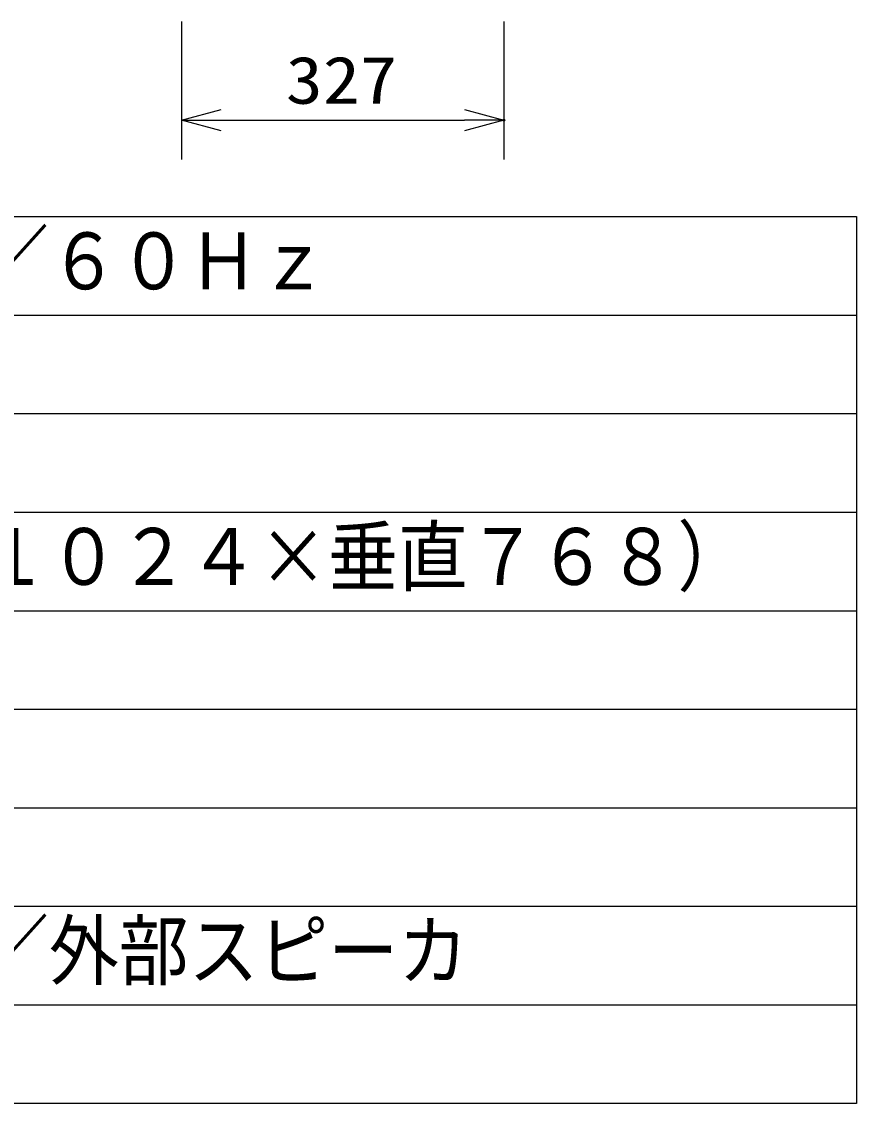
# Model space of a CAD drawing. Units: millimetres, scale not verified. Extents: x -63 to 63, y -57 to 57.
# Drawn here: x 20.1 to 62.5, y -56.5 to -1.6 of the extents above; entities that cross this region are included whole.
import ezdxf
from ezdxf.enums import TextEntityAlignment as Align

# ---------------------------------------------------------------- set-up
doc = ezdxf.new("R2010")
doc.units = ezdxf.units.MM
doc.header["$LTSCALE"] = 0.190236
doc.header["$PDMODE"] = 32
doc.header["$PDSIZE"] = 0.0951
for name, color, linetype in [('0-1_MOJI1', 2, 'Continuous'), ('0-2_WAKU', 1, 'Continuous'), ('0-4_SUNPO', 3, 'Continuous'), ('0-5_DEFPOINTS', 7, 'Continuous')]:
    doc.layers.add(name, color=color, linetype=linetype)
doc.styles.add('ＭＳ ゴシック', font='')
doc.styles.get('ＭＳ ゴシック').set_extended_font_data('MS Gothic')

# ---------------------------------------------------------------- blocks, each defined once
blk = doc.blocks.new('_OPEN30')
at = {"layer": '0-5_DEFPOINTS'}
blk.add_line((0, 0), (-1, 0), dxfattribs=at)
blk.add_lwpolyline([(-1, 0.26795), (0, 0), (-1, -0.26795)], dxfattribs=at)

msp = doc.modelspace()

# ---------------------------------------------------------------- linework, layer by layer
at = {"layer": '0-2_WAKU', "color": 4}
for p, q in [((-62.5001, -11.5), (62.5001, -11.5)), ((62.5001, -11.5), (62.5001, -56.5001)), ((62.5001, -56.5001), (-62.5001, -56.5001))]:
    msp.add_line(p, q, dxfattribs=at)
at = {"layer": '0-2_WAKU'}
for p, q in [((-62.5001, -16.5), (62.5001, -16.5)), ((-62.5001, -21.5), (62.5001, -21.5)), ((-62.5001, -26.5), (62.5001, -26.5)), ((-62.5001, -31.5001), (62.5001, -31.5001)), ((-62.5001, -36.5001), (62.5001, -36.5001)), ((-62.5001, -41.5001), (62.5001, -41.5001)), ((-62.5001, -46.5001), (62.5001, -46.5001)), ((-62.5001, -51.5001), (62.5001, -51.5001))]:
    msp.add_line(p, q, dxfattribs=at)
at = {"layer": '0-4_SUNPO'}
for p, q in [((28.2642, -1.606), (28.2642, -8.606)), ((44.6104, -1.606), (44.6104, -8.606)), ((30.2642, -6.606), (42.6104, -6.606))]:
    msp.add_line(p, q, dxfattribs=at)
at = {"layer": '0-5_DEFPOINTS'}
msp.add_point((44.6104, -6.606), dxfattribs=at)

# ---------------------------------------------------------------- block references
at = {"layer": '0-4_SUNPO', "xscale": 2, "yscale": 2, "rotation": 180}
msp.add_blockref('_OPEN30', (28.2642, -6.606), dxfattribs=at)
at = {"layer": '0-4_SUNPO', "xscale": 2, "yscale": 2}
msp.add_blockref('_OPEN30', (44.6104, -6.606), dxfattribs=at)

# ---------------------------------------------------------------- texts
at = {"layer": '0-1_MOJI1', "style": 'ＭＳ ゴシック', "width": 0.9}
for s, p in [('ＡＣ１００Ｖ\u3000５０Ｈｚ／６０Ｈｚ', (-21, -16.0551)), ('７８６４３２画素（水平１０２４×垂直７６８）', (-21, -31.0552)), ('ビデオ／Ｓビデオ／ＰＣ／外部スピーカ', (-21, -51.0552))]:
    msp.add_text(s, height=2.887, dxfattribs=at).set_placement(p, align=Align.BOTTOM_LEFT)
at = {"layer": '0-4_SUNPO', "style": 'ＭＳ ゴシック', "width": 1.15}
msp.add_text('327', height=2.406, dxfattribs=at).set_placement((33.5502, -6.4964), align=Align.BOTTOM_LEFT)

doc.saveas('drawing.dxf')
